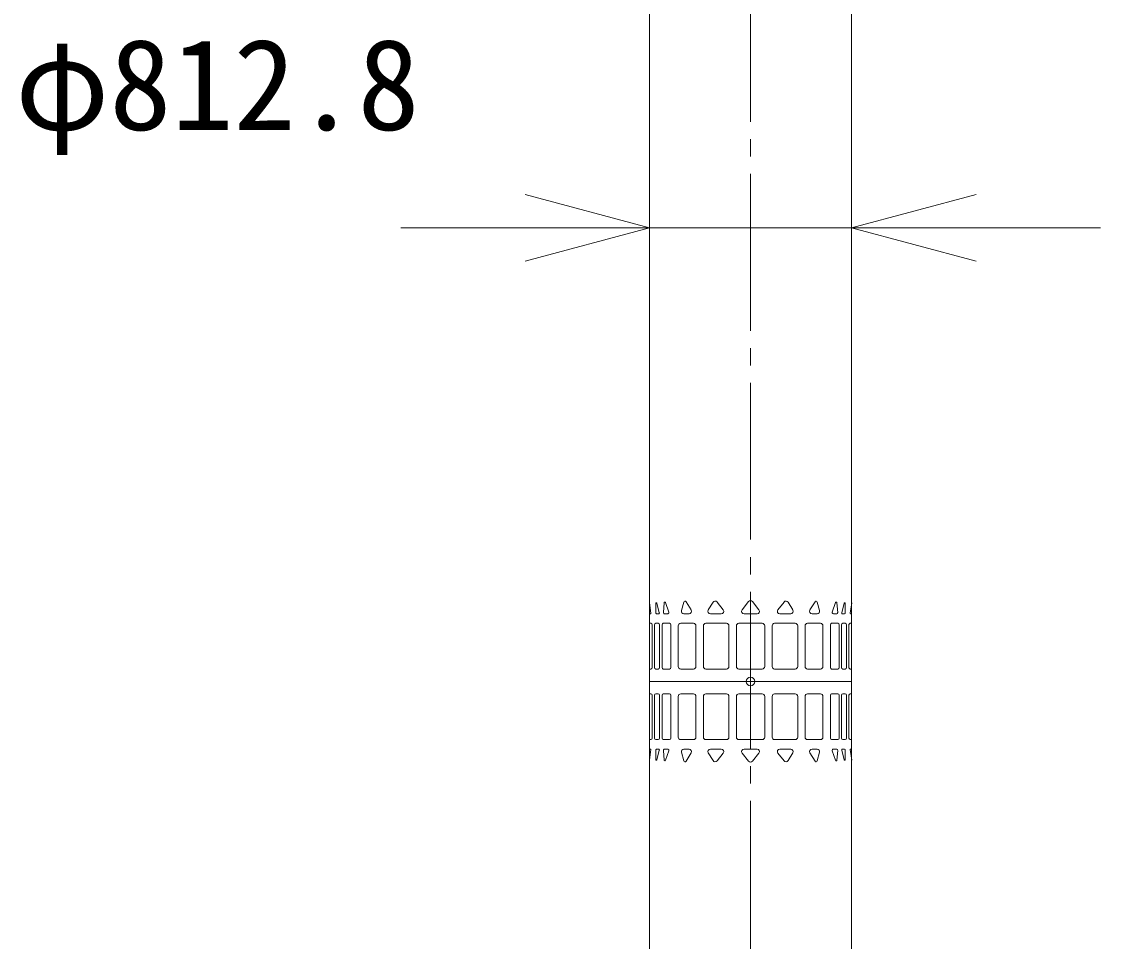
# Model space of a CAD drawing. Units: millimetres, scale not verified. Extents: x -21826 to 21577, y -29973 to 32685.
# Drawn here: x -18219 to -13883, y -5671 to -1973 of the extents above; entities that cross this region are included whole.
import ezdxf
from ezdxf.enums import TextEntityAlignment as Align

# ---------------------------------------------------------------- set-up
doc = ezdxf.new("R2010")
doc.units = ezdxf.units.MM
doc.header["$LTSCALE"] = 70
doc.header["$PDMODE"] = 32
doc.header["$PDSIZE"] = 35
doc.linetypes.add('CHAIN2', pattern=[12, 9, -1, 1, -1])
for name, color, linetype, lineweight in [('0-2_05 寸法', 3, 'Continuous', 18), ('0-4_10 当社外形線', 7, 'Continuous', 18), ('0-5_12 当社中心線', 7, 'CHAIN2', 18)]:
    doc.layers.add(name, color=color, linetype=linetype, lineweight=lineweight)
doc.styles.add('ＭＳ ゴシック', font='')
doc.styles.get('ＭＳ ゴシック').set_extended_font_data('MS Gothic')

msp = doc.modelspace()

# ---------------------------------------------------------------- linework, layer by layer
at = {"layer": '0-2_05 寸法', "color": 7}
for p, q in [((-15695.38, -3090.34), (-15695.38, -2678.2)), ((-14882.58, -3090.34), (-14882.58, -2678.2)), ((-16195.38, -2803.2), (-16695.38, -2803.2)), ((-15695.38, -2803.2), (-16195.38, -2803.2)), ((-14882.58, -2803.2), (-15695.38, -2803.2)), ((-14882.58, -2803.2), (-14382.58, -2803.2)), ((-14382.58, -2803.2), (-13882.58, -2803.2))]:
    msp.add_line(p, q, dxfattribs=at)
for points in [[(-16195.38, -2669.23), (-15695.38, -2803.2), (-16195.38, -2937.18)], [(-14382.58, -2937.18), (-14882.58, -2803.2), (-14382.58, -2669.23)]]:
    msp.add_lwpolyline(points, dxfattribs=at)
at = {"layer": '0-4_10 当社外形線'}
for p, q in [((-15689.98, -4351.84), (-15695.58, -4309.54)), ((-15669.68, -4311.44), (-15669.68, -4351.14)), ((-15655.68, -4350.34), (-15665.68, -4310.94)), ((-15636.48, -4309.84), (-15639.28, -4348.74)), ((-15617.08, -4347.44), (-15630.68, -4309.14)), ((-15557.18, -4306.84), (-15566.38, -4341.54)), ((-15527.58, -4338.84), (-15548.08, -4305.54)), ((-15439.88, -4307.74), (-15458.98, -4338.84)), ((-15398.68, -4337.84), (-15423.58, -4306.74)), ((-15322.78, -4337.84), (-15296.78, -4305.34)), ((-15281.18, -4305.34), (-15255.18, -4337.84)), ((-15179.28, -4337.84), (-15154.38, -4306.74)), ((-15137.98, -4307.74), (-15118.98, -4338.84)), ((-15050.28, -4338.84), (-15029.88, -4305.54)), ((-15020.78, -4306.84), (-15011.48, -4341.54)), ((-14960.78, -4347.44), (-14947.28, -4309.14)), ((-14941.48, -4309.84), (-14938.58, -4348.74)), ((-14922.28, -4350.34), (-14912.18, -4310.94)), ((-14908.28, -4311.44), (-14908.28, -4351.14)), ((-14887.98, -4351.84), (-14882.28, -4309.54)), ((-15666.68, -4354.14), (-15658.58, -4354.14)), ((-15634.28, -4354.14), (-15621.88, -4354.14)), ((-15556.78, -4354.14), (-15536.18, -4354.14)), ((-15450.48, -4354.14), (-15406.48, -4354.14)), ((-15262.98, -4354.14), (-15314.88, -4354.14)), ((-15127.48, -4354.14), (-15171.38, -4354.14)), ((-15021.18, -4354.14), (-15041.78, -4354.14)), ((-14943.58, -4354.14), (-14956.08, -4354.14)), ((-14911.28, -4354.14), (-14919.38, -4354.14)), ((-14882.58, -4354.14), (-14885.98, -4354.14)), ((-15689.68, -4392.44), (-15695.38, -4392.44)), ((-15684.68, -4571.14), (-15684.68, -4397.44)), ((-15674.68, -4571.14), (-15674.68, -4397.44)), ((-15669.68, -4392.44), (-15659.68, -4392.44)), ((-15654.68, -4397.44), (-15654.68, -4571.14)), ((-15644.68, -4571.14), (-15644.68, -4397.44)), ((-15639.68, -4392.44), (-15614.78, -4392.44)), ((-15609.78, -4397.44), (-15609.78, -4571.14)), ((-15579.78, -4566.14), (-15579.78, -4402.44)), ((-15569.78, -4392.44), (-15518.28, -4392.44)), ((-15508.28, -4402.44), (-15508.28, -4566.14)), ((-15478.28, -4566.14), (-15478.28, -4402.44)), ((-15468.28, -4392.44), (-15385.68, -4392.44)), ((-15375.68, -4402.44), (-15375.68, -4566.14)), ((-15345.68, -4402.44), (-15345.68, -4566.14)), ((-15242.18, -4392.44), (-15335.68, -4392.44)), ((-15232.18, -4566.14), (-15232.18, -4402.44)), ((-15202.18, -4402.44), (-15202.18, -4566.14)), ((-15109.58, -4392.44), (-15192.18, -4392.44)), ((-15099.58, -4566.14), (-15099.58, -4402.44)), ((-15069.58, -4402.44), (-15069.58, -4566.14)), ((-15008.18, -4392.44), (-15059.58, -4392.44)), ((-14998.18, -4566.14), (-14998.18, -4402.44)), ((-14968.18, -4397.44), (-14968.18, -4571.14)), ((-14938.18, -4392.44), (-14963.18, -4392.44)), ((-14933.18, -4571.14), (-14933.18, -4397.44)), ((-14923.18, -4397.44), (-14923.18, -4571.14)), ((-14908.28, -4392.44), (-14918.18, -4392.44)), ((-14903.28, -4571.14), (-14903.28, -4397.44)), ((-14893.28, -4571.14), (-14893.28, -4397.44)), ((-14888.28, -4392.44), (-14882.58, -4392.44)), ((-15695.38, -4576.14), (-15689.68, -4576.14)), ((-15659.68, -4576.14), (-15669.68, -4576.14)), ((-15614.78, -4576.14), (-15639.68, -4576.14)), ((-15518.28, -4576.14), (-15569.78, -4576.14)), ((-15385.68, -4576.14), (-15468.28, -4576.14)), ((-15335.68, -4576.14), (-15242.18, -4576.14)), ((-15192.18, -4576.14), (-15109.58, -4576.14)), ((-15059.58, -4576.14), (-15008.18, -4576.14)), ((-14963.18, -4576.14), (-14938.18, -4576.14)), ((-14918.18, -4576.14), (-14908.28, -4576.14)), ((-14882.58, -4576.14), (-14888.28, -4576.14)), ((-15593.78, -4626.14), (-14984.18, -4626.14)), ((-15695.38, -4676.14), (-15689.68, -4676.14)), ((-15684.68, -4681.14), (-15684.68, -4854.74)), ((-15674.68, -4681.14), (-15674.68, -4854.74)), ((-15659.68, -4676.14), (-15669.68, -4676.14)), ((-15654.68, -4854.74), (-15654.68, -4681.14)), ((-15644.68, -4681.14), (-15644.68, -4854.74)), ((-15614.78, -4676.14), (-15639.68, -4676.14)), ((-15609.78, -4854.74), (-15609.78, -4681.14)), ((-15518.28, -4676.14), (-15569.78, -4676.14)), ((-15385.68, -4676.14), (-15468.28, -4676.14)), ((-15335.68, -4676.14), (-15242.18, -4676.14)), ((-15192.18, -4676.14), (-15109.58, -4676.14)), ((-15059.58, -4676.14), (-15008.18, -4676.14)), ((-14968.18, -4854.74), (-14968.18, -4681.14)), ((-14963.18, -4676.14), (-14938.18, -4676.14)), ((-14933.18, -4681.14), (-14933.18, -4854.74)), ((-14923.18, -4854.74), (-14923.18, -4681.14)), ((-14918.18, -4676.14), (-14908.28, -4676.14)), ((-14903.28, -4681.14), (-14903.28, -4854.74)), ((-14893.28, -4681.14), (-14893.28, -4854.74)), ((-14882.58, -4676.14), (-14888.28, -4676.14)), ((-15579.78, -4686.14), (-15579.78, -4849.74)), ((-15508.28, -4849.74), (-15508.28, -4686.14)), ((-15478.28, -4686.14), (-15478.28, -4849.74)), ((-15375.68, -4849.74), (-15375.68, -4686.14)), ((-15345.68, -4849.74), (-15345.68, -4686.14)), ((-15232.18, -4686.14), (-15232.18, -4849.74)), ((-15202.18, -4849.74), (-15202.18, -4686.14)), ((-15099.58, -4686.14), (-15099.58, -4849.74)), ((-15069.58, -4849.74), (-15069.58, -4686.14)), ((-14998.18, -4686.14), (-14998.18, -4849.74)), ((-15689.98, -4900.34), (-15695.58, -4942.74)), ((-15689.68, -4859.74), (-15695.38, -4859.74)), ((-15669.68, -4859.74), (-15659.68, -4859.74)), ((-15666.68, -4898.14), (-15658.58, -4898.14)), ((-15639.68, -4859.74), (-15614.78, -4859.74)), ((-15634.28, -4898.14), (-15621.88, -4898.14)), ((-15569.78, -4859.74), (-15518.28, -4859.74)), ((-15556.78, -4898.14), (-15536.18, -4898.14)), ((-15468.28, -4859.74), (-15385.68, -4859.74)), ((-15450.48, -4898.14), (-15406.48, -4898.14)), ((-15242.18, -4859.74), (-15335.68, -4859.74)), ((-15262.98, -4898.14), (-15314.88, -4898.14)), ((-15109.58, -4859.74), (-15192.18, -4859.74)), ((-15127.48, -4898.14), (-15171.38, -4898.14)), ((-15008.18, -4859.74), (-15059.58, -4859.74)), ((-15021.18, -4898.14), (-15041.78, -4898.14)), ((-14938.18, -4859.74), (-14963.18, -4859.74)), ((-14943.58, -4898.14), (-14956.08, -4898.14)), ((-14911.28, -4898.14), (-14919.38, -4898.14)), ((-14908.28, -4859.74), (-14918.18, -4859.74)), ((-14888.28, -4859.74), (-14882.58, -4859.74)), ((-14887.98, -4900.34), (-14882.28, -4942.74)), ((-14882.58, -4898.14), (-14885.98, -4898.14)), ((-15669.68, -4940.74), (-15669.68, -4901.14)), ((-15655.68, -4901.84), (-15665.68, -4941.24)), ((-15636.48, -4942.34), (-15639.28, -4903.44)), ((-15617.08, -4904.74), (-15630.68, -4943.14)), ((-15557.18, -4945.44), (-15566.38, -4910.74)), ((-15527.58, -4913.34), (-15548.08, -4946.74)), ((-15439.88, -4944.54), (-15458.98, -4913.34)), ((-15398.68, -4914.34), (-15423.58, -4945.54)), ((-15322.78, -4914.34), (-15296.78, -4946.84)), ((-15281.18, -4946.84), (-15255.18, -4914.34)), ((-15179.28, -4914.34), (-15154.38, -4945.54)), ((-15137.98, -4944.54), (-15118.98, -4913.34)), ((-15050.28, -4913.34), (-15029.88, -4946.74)), ((-15020.78, -4945.44), (-15011.48, -4910.74)), ((-14960.78, -4904.74), (-14947.28, -4943.14)), ((-14941.48, -4942.34), (-14938.58, -4903.44)), ((-14922.28, -4901.84), (-14912.18, -4941.24)), ((-14908.28, -4940.74), (-14908.28, -4901.14))]:
    msp.add_line(p, q, dxfattribs=at)
for points in [[(-15695.38, -126.14), (-15695.38, -4626.14), (-14882.58, -4626.14), (-14882.58, -126.14)], [(-15695.38, -4626.14), (-15695.38, -9126.14), (-14882.58, -9126.14), (-14882.58, -4626.14)]]:
    msp.add_lwpolyline(points, close=True, dxfattribs=at)
for centre, radius, start, end in [((-15667.68, -4311.44), 2, 14.3455, 180), ((-15633.48, -4310.04), 3, 19.4242, 175.826), ((-15552.28, -4308.14), 5, 31.4664, 165.039), ((-15431.38, -4312.94), 10, 38.6102, 148.534), ((-15288.98, -4311.54), 10, 38.6102, 141.39), ((-15146.58, -4312.94), 10, 31.4664, 141.39), ((-15025.58, -4308.14), 5, 14.9614, 148.534), ((-14944.48, -4310.04), 3, 4.174, 160.576), ((-14910.28, -4311.44), 2, 0, 165.654), ((-15691.98, -4352.14), 2, 270, 7.59696), ((-15666.68, -4351.14), 3, 180, 270), ((-15658.58, -4351.14), 3, 270, 14.3455), ((-15634.28, -4349.14), 5, 175.826, 270), ((-15621.88, -4349.14), 5, 270, 19.4242), ((-15556.78, -4344.14), 10, 165.039, 270), ((-15536.18, -4344.14), 10, 270, 31.4664), ((-15450.48, -4344.14), 10, 148.534, 270), ((-15406.48, -4344.14), 10, 270, 38.6102), ((-15314.88, -4344.14), 10, 141.39, 270), ((-15262.98, -4344.14), 10, 270, 38.6102), ((-15171.38, -4344.14), 10, 141.39, 270), ((-15127.48, -4344.14), 10, 270, 31.4664), ((-15041.78, -4344.14), 10, 148.534, 270), ((-15021.18, -4344.14), 10, 270, 14.9614), ((-14956.08, -4349.14), 5, 160.576, 270), ((-14943.58, -4349.14), 5, 270, 4.174), ((-14919.38, -4351.14), 3, 165.654, 270), ((-14911.28, -4351.14), 3, 270, 0), ((-14885.98, -4352.14), 2, 172.403, 270), ((-15689.68, -4397.44), 5, 0, 90), ((-15669.68, -4397.44), 5, 90, 180), ((-15659.68, -4397.44), 5, 0, 90), ((-15639.68, -4397.44), 5, 90, 180), ((-15614.78, -4397.44), 5, 0, 90), ((-15569.78, -4402.44), 10, 90, 180), ((-15518.28, -4402.44), 10, 0, 90), ((-15468.28, -4402.44), 10, 90, 180), ((-15385.68, -4402.44), 10, 0, 90), ((-15335.68, -4402.44), 10, 90, 180), ((-15242.18, -4402.44), 10, 0, 90), ((-15192.18, -4402.44), 10, 90, 180), ((-15109.58, -4402.44), 10, 0, 90), ((-15059.58, -4402.44), 10, 90, 180), ((-15008.18, -4402.44), 10, 0, 90), ((-14963.18, -4397.44), 5, 90, 180), ((-14938.18, -4397.44), 5, 0, 90), ((-14918.18, -4397.44), 5, 90, 180), ((-14908.28, -4397.44), 5, 0, 90), ((-14888.28, -4397.44), 5, 90, 180), ((-15689.68, -4571.14), 5, 270, 0), ((-15669.68, -4571.14), 5, 180, 270), ((-15659.68, -4571.14), 5, 270, 0), ((-15639.68, -4571.14), 5, 180, 270), ((-15614.78, -4571.14), 5, 270, 0), ((-15569.78, -4566.14), 10, 180, 270), ((-15518.28, -4566.14), 10, 270, 0), ((-15468.28, -4566.14), 10, 180, 270), ((-15385.68, -4566.14), 10, 270, 0), ((-15335.68, -4566.14), 10, 180, 270), ((-15242.18, -4566.14), 10, 270, 0), ((-15192.18, -4566.14), 10, 180, 270), ((-15109.58, -4566.14), 10, 270, 0), ((-15059.58, -4566.14), 10, 180, 270), ((-15008.18, -4566.14), 10, 270, 0), ((-14963.18, -4571.14), 5, 180, 270), ((-14938.18, -4571.14), 5, 270, 0), ((-14918.18, -4571.14), 5, 180, 270), ((-14908.28, -4571.14), 5, 270, 0), ((-14888.28, -4571.14), 5, 180, 270), ((-15689.68, -4681.14), 5, 0, 90), ((-15669.68, -4681.14), 5, 90, 180), ((-15659.68, -4681.14), 5, 0, 90), ((-15639.68, -4681.14), 5, 90, 180), ((-15614.78, -4681.14), 5, 0, 90), ((-15569.78, -4686.14), 10, 90, 180), ((-15518.28, -4686.14), 10, 0, 90), ((-15468.28, -4686.14), 10, 90, 180), ((-15385.68, -4686.14), 10, 0, 90), ((-15335.68, -4686.14), 10, 90, 180), ((-15242.18, -4686.14), 10, 0, 90), ((-15192.18, -4686.14), 10, 90, 180), ((-15109.58, -4686.14), 10, 0, 90), ((-15059.58, -4686.14), 10, 90, 180), ((-15008.18, -4686.14), 10, 0, 90), ((-14963.18, -4681.14), 5, 90, 180), ((-14938.18, -4681.14), 5, 0, 90), ((-14918.18, -4681.14), 5, 90, 180), ((-14908.28, -4681.14), 5, 0, 90), ((-14888.28, -4681.14), 5, 90, 180), ((-15689.68, -4854.74), 5, 270, 0), ((-15669.68, -4854.74), 5, 180, 270), ((-15659.68, -4854.74), 5, 270, 0), ((-15639.68, -4854.74), 5, 180, 270), ((-15614.78, -4854.74), 5, 270, 0), ((-15569.78, -4849.74), 10, 180, 270), ((-15518.28, -4849.74), 10, 270, 0), ((-15468.28, -4849.74), 10, 180, 270), ((-15385.68, -4849.74), 10, 270, 0), ((-15335.68, -4849.74), 10, 180, 270), ((-15242.18, -4849.74), 10, 270, 0), ((-15192.18, -4849.74), 10, 180, 270), ((-15109.58, -4849.74), 10, 270, 0), ((-15059.58, -4849.74), 10, 180, 270), ((-15008.18, -4849.74), 10, 270, 0), ((-14963.18, -4854.74), 5, 180, 270), ((-14938.18, -4854.74), 5, 270, 0), ((-14918.18, -4854.74), 5, 180, 270), ((-14908.28, -4854.74), 5, 270, 0), ((-14888.28, -4854.74), 5, 180, 270), ((-15691.98, -4900.14), 2, 352.403, 90), ((-15666.68, -4901.14), 3, 90, 180), ((-15658.58, -4901.14), 3, 345.654, 90), ((-15634.28, -4903.14), 5, 90, 184.174), ((-15621.88, -4903.14), 5, 340.576, 90), ((-15556.78, -4908.14), 10, 90, 194.961), ((-15536.18, -4908.14), 10, 328.534, 90), ((-15450.48, -4908.14), 10, 90, 211.466), ((-15406.48, -4908.14), 10, 321.39, 90), ((-15314.88, -4908.14), 10, 90, 218.61), ((-15262.98, -4908.14), 10, 321.39, 90), ((-15171.38, -4908.14), 10, 90, 218.61), ((-15127.48, -4908.14), 10, 328.534, 90), ((-15041.78, -4908.14), 10, 90, 211.466), ((-15021.18, -4908.14), 10, 345.039, 90), ((-14956.08, -4903.14), 5, 90, 199.424), ((-14943.58, -4903.14), 5, 355.826, 90), ((-14919.38, -4901.14), 3, 90, 194.346), ((-14911.28, -4901.14), 3, 0, 90), ((-14885.98, -4900.14), 2, 90, 187.597), ((-15667.68, -4940.74), 2, 180, 345.654), ((-15633.48, -4942.14), 3, 184.174, 340.576), ((-14944.48, -4942.14), 3, 199.424, 355.826), ((-14910.28, -4940.74), 2, 194.346, 0), ((-15552.28, -4944.14), 5, 194.961, 328.534), ((-15431.38, -4939.24), 10, 211.466, 321.39), ((-15288.98, -4940.64), 10, 218.61, 321.39), ((-15146.58, -4939.24), 10, 218.61, 328.534), ((-15025.58, -4944.14), 5, 211.466, 345.039)]:
    msp.add_arc(centre, radius, start, end, dxfattribs=at)
msp.add_point((-15288.98, -4626.14), dxfattribs=at)
at = {"layer": '0-5_12 当社中心線'}
msp.add_line((-15288.98, -18336.14), (-15288.98, 13373.86), dxfattribs=at)

# ---------------------------------------------------------------- texts
at = {"layer": '0-2_05 寸法', "color": 7, "style": 'ＭＳ ゴシック'}
msp.add_text('φ812.8', height=366.6, dxfattribs=at).set_placement((-18245.2, -2519.36), align=Align.BOTTOM_LEFT)

doc.saveas('drawing.dxf')
